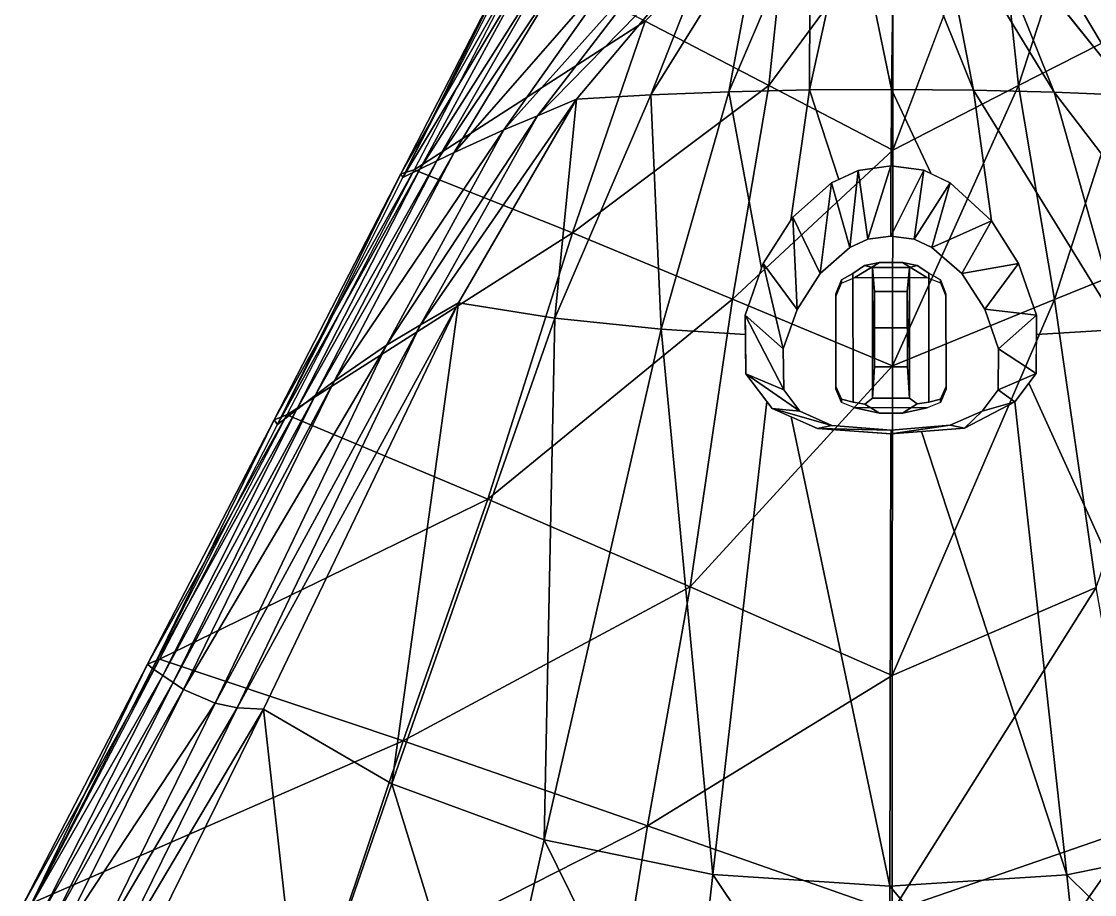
# Model space of a CAD drawing. Extents: x 0 to 0.153, y -0.316 to 0.
# Drawn here: x 0.0171 to 0.0906, y -0.2582 to -0.1984 of the extents above; entities that cross this region are included whole.
import ezdxf

# ---------------------------------------------------------------- set-up
doc = ezdxf.new("R2010")
doc.units = 0
for name, color, linetype in [('L0_PERLATOR_6758005_0', 7, 'CONTINUOUS'), ('L12_KORPUS_6770005_00_4', 7, 'CONTINUOUS'), ('L13_KORPUS_6770005_00_5', 7, 'CONTINUOUS'), ('L14_KORPUS_6770005_00_6', 7, 'CONTINUOUS'), ('L1_WASSERSTEUERUNG_6770005_00_0', 7, 'CONTINUOUS'), ('L2_WASSERSTEUERUNG_6770005_00_1', 7, 'CONTINUOUS'), ('L3_WASSERSTEUERUNG_6770005_00_2', 7, 'CONTINUOUS'), ('L4_WASSERSTEUERUNG_6770005_00_3', 7, 'CONTINUOUS'), ('L5_WASSERSTEUERUNG_6770005_00_4', 7, 'CONTINUOUS'), ('L6_WASSERSTEUERUNG_6770005_00_5', 7, 'CONTINUOUS'), ('L7_WASSERSTEUERUNG_6770005_00_6', 7, 'CONTINUOUS')]:
    doc.layers.add(name, color=color, linetype=linetype)

msp = doc.modelspace()

# ---------------------------------------------------------------- linework, layer by layer
at = {"layer": 'L0_PERLATOR_6758005_0', "color": 8}
for points, invisible_edges in [([(0.07109, -0.190215, 0.090233), (0.071047, -0.203099, 0.088885), (0.065526, -0.203227, 0.08994), (0.07109, -0.190215, 0.090233)], 8), ([(0.067759, -0.191222, 0.090326), (0.07109, -0.190215, 0.090233), (0.065526, -0.203227, 0.08994), (0.067759, -0.191222, 0.090326)], 8), ([(0.073965, -0.189916, 0.090215), (0.076659, -0.203059, 0.088524), (0.071047, -0.203099, 0.088885), (0.073965, -0.189916, 0.090215)], 8), ([(0.07109, -0.190215, 0.090233), (0.073965, -0.189916, 0.090215), (0.071047, -0.203099, 0.088885), (0.07109, -0.190215, 0.090233)], 8), ([(0.073965, -0.189916, 0.090215), (0.076841, -0.189617, 0.090196), (0.076659, -0.203059, 0.088524), (0.073965, -0.189916, 0.090215)], 8), ([(0.076841, -0.189617, 0.090196), (0.082272, -0.203107, 0.08886), (0.076659, -0.203059, 0.088524), (0.076841, -0.189617, 0.090196)], 8), ([(0.076841, -0.189617, 0.090196), (0.079714, -0.189925, 0.09019), (0.082272, -0.203107, 0.08886), (0.076841, -0.189617, 0.090196)], 8), ([(0.079714, -0.189925, 0.09019), (0.082588, -0.190233, 0.090183), (0.087798, -0.203241, 0.08989), (0.079714, -0.189925, 0.09019)], 8), ([(0.079714, -0.189925, 0.09019), (0.087798, -0.203241, 0.08989), (0.082272, -0.203107, 0.08886), (0.079714, -0.189925, 0.09019)], 8), ([(0.082588, -0.190233, 0.090183), (0.085917, -0.191251, 0.090248), (0.093149, -0.203461, 0.091596), (0.082588, -0.190233, 0.090183)], 8), ([(0.082588, -0.190233, 0.090183), (0.093149, -0.203461, 0.091596), (0.087798, -0.203241, 0.08989), (0.082588, -0.190233, 0.090183)], 8), ([(0.067759, -0.191222, 0.090326), (0.065526, -0.203227, 0.08994), (0.060181, -0.203439, 0.09167), (0.067759, -0.191222, 0.090326)], 8), ([(0.064427, -0.192603, 0.090541), (0.067759, -0.191222, 0.090326), (0.060181, -0.203439, 0.09167), (0.064427, -0.192603, 0.090541)], 8), ([(0.085917, -0.191251, 0.090248), (0.089245, -0.192642, 0.090434), (0.098243, -0.203762, 0.093953), (0.085917, -0.191251, 0.090248)], 8), ([(0.085917, -0.191251, 0.090248), (0.098243, -0.203762, 0.093953), (0.093149, -0.203461, 0.091596), (0.085917, -0.191251, 0.090248)], 8), ([(0.064427, -0.192603, 0.090541), (0.060181, -0.203439, 0.09167), (0.055098, -0.203733, 0.09405), (0.064427, -0.192603, 0.090541)], 8), ([(0.060181, -0.203439, 0.09167), (0.060884, -0.219478, 0.089095), (0.053601, -0.21871, 0.092364), (0.060181, -0.203439, 0.09167)], 8), ([(0.055098, -0.203733, 0.09405), (0.060181, -0.203439, 0.09167), (0.053601, -0.21871, 0.092364), (0.055098, -0.203733, 0.09405)], 8), ([(0.060181, -0.203439, 0.09167), (0.065526, -0.203227, 0.08994), (0.060884, -0.219478, 0.089095), (0.060181, -0.203439, 0.09167)], 8), ([(0.060884, -0.219478, 0.089095), (0.065526, -0.203227, 0.08994), (0.066649, -0.218518, 0.087764), (0.060884, -0.219478, 0.089095)], 14), ([(0.065526, -0.203227, 0.08994), (0.071047, -0.203099, 0.088885), (0.069773, -0.212001, 0.087935), (0.065526, -0.203227, 0.08994)], 12), ([(0.06788, -0.214983, 0.087902), (0.06777, -0.215299, 0.08788), (0.065526, -0.203227, 0.08994), (0.06788, -0.214983, 0.087902)], 12), ([(0.065526, -0.203227, 0.08994), (0.069773, -0.212001, 0.087935), (0.06788, -0.214983, 0.087902), (0.065526, -0.203227, 0.08994)], 13), ([(0.065526, -0.203227, 0.08994), (0.06777, -0.215299, 0.08788), (0.066649, -0.218518, 0.087764), (0.065526, -0.203227, 0.08994)], 12), ([(0.069901, -0.211799, 0.087949), (0.069773, -0.212001, 0.087935), (0.071047, -0.203099, 0.088885), (0.069901, -0.211799, 0.087949)], 12), ([(0.071047, -0.203099, 0.088885), (0.072557, -0.209459, 0.088004), (0.069901, -0.211799, 0.087949), (0.071047, -0.203099, 0.088885)], 13), ([(0.071047, -0.203099, 0.088885), (0.076659, -0.203059, 0.088524), (0.076648, -0.208297, 0.087871), (0.071047, -0.203099, 0.088885)], 12), ([(0.074372, -0.2086, 0.087982), (0.073054, -0.209223, 0.08799), (0.071047, -0.203099, 0.088885), (0.074372, -0.2086, 0.087982)], 12), ([(0.071047, -0.203099, 0.088885), (0.076648, -0.208297, 0.087871), (0.074372, -0.2086, 0.087982), (0.071047, -0.203099, 0.088885)], 13), ([(0.071047, -0.203099, 0.088885), (0.073054, -0.209223, 0.08799), (0.072557, -0.209459, 0.088004), (0.071047, -0.203099, 0.088885)], 12), ([(0.07887, -0.208598, 0.08801), (0.076648, -0.208297, 0.087871), (0.076659, -0.203059, 0.088524), (0.07887, -0.208598, 0.08801)], 12), ([(0.076659, -0.203059, 0.088524), (0.082272, -0.203107, 0.08886), (0.083516, -0.212058, 0.087899), (0.076659, -0.203059, 0.088524)], 12), ([(0.080686, -0.209455, 0.088028), (0.07938, -0.208839, 0.08802), (0.076659, -0.203059, 0.088524), (0.080686, -0.209455, 0.088028)], 12), ([(0.076659, -0.203059, 0.088524), (0.083516, -0.212058, 0.087899), (0.080686, -0.209455, 0.088028), (0.076659, -0.203059, 0.088524)], 13), ([(0.076659, -0.203059, 0.088524), (0.07938, -0.208839, 0.08802), (0.07887, -0.208598, 0.08801), (0.076659, -0.203059, 0.088524)], 12), ([(0.082272, -0.203107, 0.08886), (0.087798, -0.203241, 0.08989), (0.092375, -0.219498, 0.089024), (0.082272, -0.203107, 0.08886)], 8), ([(0.08537, -0.214974, 0.087942), (0.083516, -0.212058, 0.087899), (0.082272, -0.203107, 0.08886), (0.08537, -0.214974, 0.087942)], 12), ([(0.082272, -0.203107, 0.08886), (0.092375, -0.219498, 0.089024), (0.086605, -0.218506, 0.087746), (0.082272, -0.203107, 0.08886)], 14), ([(0.086605, -0.218506, 0.087746), (0.08537, -0.214974, 0.087942), (0.082272, -0.203107, 0.08886), (0.086605, -0.218506, 0.087746)], 14), ([(0.087798, -0.203241, 0.08989), (0.093149, -0.203461, 0.091596), (0.099674, -0.21874, 0.09226), (0.087798, -0.203241, 0.08989)], 8), ([(0.087798, -0.203241, 0.08989), (0.099674, -0.21874, 0.09226), (0.092375, -0.219498, 0.089024), (0.087798, -0.203241, 0.08989)], 8), ([(0.055098, -0.203733, 0.09405), (0.053601, -0.21871, 0.092364), (0.046999, -0.217669, 0.096797), (0.055098, -0.203733, 0.09405)], 8), ([(0.046999, -0.217669, 0.096797), (0.042453, -0.250594, 0.094097), (0.033647, -0.245486, 0.100802), (0.046999, -0.217669, 0.096797)], 8), ([(0.046999, -0.217669, 0.096797), (0.053601, -0.21871, 0.092364), (0.042453, -0.250594, 0.094097), (0.046999, -0.217669, 0.096797)], 8), ([(0.053601, -0.21871, 0.092364), (0.052875, -0.254428, 0.089059), (0.042453, -0.250594, 0.094097), (0.053601, -0.21871, 0.092364)], 8), ([(0.053601, -0.21871, 0.092364), (0.060884, -0.219478, 0.089095), (0.052875, -0.254428, 0.089059), (0.053601, -0.21871, 0.092364)], 8), ([(0.066649, -0.218518, 0.087764), (0.066665, -0.21983, 0.087597), (0.060884, -0.219478, 0.089095), (0.066649, -0.218518, 0.087764)], 12), ([(0.092375, -0.219498, 0.089024), (0.086591, -0.219843, 0.087553), (0.086605, -0.218506, 0.087746), (0.092375, -0.219498, 0.089024)], 12), ([(0.060884, -0.219478, 0.089095), (0.064422, -0.256806, 0.085926), (0.052875, -0.254428, 0.089059), (0.060884, -0.219478, 0.089095)], 8), ([(0.060884, -0.219478, 0.089095), (0.066665, -0.21983, 0.087597), (0.066697, -0.222523, 0.087426), (0.060884, -0.219478, 0.089095)], 12), ([(0.064422, -0.256806, 0.085926), (0.060884, -0.219478, 0.089095), (0.066697, -0.222523, 0.087426), (0.064422, -0.256806, 0.085926)], 14), ([(0.092375, -0.219498, 0.089024), (0.100242, -0.254459, 0.088952), (0.086068, -0.223167, 0.087228), (0.092375, -0.219498, 0.089024)], 12), ([(0.086068, -0.223167, 0.087228), (0.086562, -0.22251, 0.08739), (0.092375, -0.219498, 0.089024), (0.086068, -0.223167, 0.087228)], 14), ([(0.086562, -0.22251, 0.08739), (0.086591, -0.219843, 0.087553), (0.092375, -0.219498, 0.089024), (0.086562, -0.22251, 0.08739)], 12), ([(0.066697, -0.222523, 0.087426), (0.068124, -0.224415, 0.086946), (0.064422, -0.256806, 0.085926), (0.066697, -0.222523, 0.087426)], 12), ([(0.085109, -0.224441, 0.086908), (0.086068, -0.223167, 0.087228), (0.100242, -0.254459, 0.088952), (0.085109, -0.224441, 0.086908)], 12), ([(0.076547, -0.257617, 0.084846), (0.064422, -0.256806, 0.085926), (0.068124, -0.224415, 0.086946), (0.076547, -0.257617, 0.084846)], 12), ([(0.068124, -0.224415, 0.086946), (0.06849, -0.224903, 0.086895), (0.076547, -0.257617, 0.084846), (0.068124, -0.224415, 0.086946)], 14), ([(0.08166, -0.226262, 0.086554), (0.085109, -0.224441, 0.086908), (0.088679, -0.256822, 0.085871), (0.08166, -0.226262, 0.086554)], 12), ([(0.100242, -0.254459, 0.088952), (0.088679, -0.256822, 0.085871), (0.085109, -0.224441, 0.086908), (0.100242, -0.254459, 0.088952)], 12), ([(0.06849, -0.224903, 0.086895), (0.069795, -0.225476, 0.086758), (0.076547, -0.257617, 0.084846), (0.06849, -0.224903, 0.086895)], 12), ([(0.076547, -0.257617, 0.084846), (0.069795, -0.225476, 0.086758), (0.071604, -0.226269, 0.086571), (0.076547, -0.257617, 0.084846)], 12), ([(0.071604, -0.226269, 0.086571), (0.07661, -0.226646, 0.086129), (0.076547, -0.257617, 0.084846), (0.071604, -0.226269, 0.086571)], 12), ([(0.088679, -0.256822, 0.085871), (0.078717, -0.226488, 0.086307), (0.08166, -0.226262, 0.086554), (0.088679, -0.256822, 0.085871)], 12), ([(0.088679, -0.256822, 0.085871), (0.076547, -0.257617, 0.084846), (0.07661, -0.226646, 0.086129), (0.088679, -0.256822, 0.085871)], 12), ([(0.07661, -0.226646, 0.086129), (0.078717, -0.226488, 0.086307), (0.088679, -0.256822, 0.085871), (0.07661, -0.226646, 0.086129)], 12), ([(0.033647, -0.245486, 0.100802), (0.036209, -0.268527, 0.094961), (0.024559, -0.263943, 0.101217), (0.033647, -0.245486, 0.100802)], 8), ([(0.033647, -0.245486, 0.100802), (0.042453, -0.250594, 0.094097), (0.036209, -0.268527, 0.094961), (0.033647, -0.245486, 0.100802)], 8), ([(0.042453, -0.250594, 0.094097), (0.04899, -0.271898, 0.090354), (0.036209, -0.268527, 0.094961), (0.042453, -0.250594, 0.094097)], 8), ([(0.042453, -0.250594, 0.094097), (0.052875, -0.254428, 0.089059), (0.04899, -0.271898, 0.090354), (0.042453, -0.250594, 0.094097)], 8), ([(0.052875, -0.254428, 0.089059), (0.062545, -0.273963, 0.087524), (0.04899, -0.271898, 0.090354), (0.052875, -0.254428, 0.089059)], 8), ([(0.052875, -0.254428, 0.089059), (0.064422, -0.256806, 0.085926), (0.062545, -0.273963, 0.087524), (0.052875, -0.254428, 0.089059)], 8), ([(0.088679, -0.256822, 0.085871), (0.100242, -0.254459, 0.088952), (0.104021, -0.271934, 0.09023), (0.088679, -0.256822, 0.085871)], 8), ([(0.064422, -0.256806, 0.085926), (0.076495, -0.274664, 0.08655), (0.062545, -0.273963, 0.087524), (0.064422, -0.256806, 0.085926)], 8), ([(0.064422, -0.256806, 0.085926), (0.076547, -0.257617, 0.084846), (0.076495, -0.274664, 0.08655), (0.064422, -0.256806, 0.085926)], 8), ([(0.076547, -0.257617, 0.084846), (0.088679, -0.256822, 0.085871), (0.090451, -0.273981, 0.087461), (0.076547, -0.257617, 0.084846)], 8), ([(0.088679, -0.256822, 0.085871), (0.104021, -0.271934, 0.09023), (0.090451, -0.273981, 0.087461), (0.088679, -0.256822, 0.085871)], 8), ([(0.076547, -0.257617, 0.084846), (0.090451, -0.273981, 0.087461), (0.076495, -0.274664, 0.08655), (0.076547, -0.257617, 0.084846)], 8)]:
    msp.add_3dface(points, dxfattribs=dict(at, invisible_edges=invisible_edges))
at = {"layer": 'L12_KORPUS_6770005_00_4', "color": 8}
for points, invisible_edges in [([(0.052426, -0.204877, 0.095507), (0.064427, -0.192603, 0.090541), (0.055098, -0.203733, 0.09405), (0.052426, -0.204877, 0.095507)], 8), ([(0.052426, -0.204877, 0.095507), (0.061306, -0.19331, 0.092281), (0.064427, -0.192603, 0.090541), (0.052426, -0.204877, 0.095507)], 8), ([(0.098243, -0.203762, 0.093953), (0.089245, -0.192642, 0.090434), (0.092379, -0.193359, 0.092147), (0.098243, -0.203762, 0.093953)], 12), ([(0.046704, -0.207382, 0.102515), (0.058625, -0.193774, 0.094654), (0.050124, -0.205836, 0.097582), (0.046704, -0.207382, 0.102515)], 8), ([(0.046704, -0.207382, 0.102515), (0.054636, -0.194327, 0.100177), (0.058625, -0.193774, 0.094654), (0.046704, -0.207382, 0.102515)], 8), ([(0.050124, -0.205836, 0.097582), (0.061306, -0.19331, 0.092281), (0.052426, -0.204877, 0.095507), (0.050124, -0.205836, 0.097582)], 8), ([(0.050124, -0.205836, 0.097582), (0.058625, -0.193774, 0.094654), (0.061306, -0.19331, 0.092281), (0.050124, -0.205836, 0.097582)], 8), ([(0.043196, -0.209094, 0.109556), (0.051907, -0.194606, 0.10538), (0.044365, -0.208523, 0.107209), (0.043196, -0.209094, 0.109556)], 8), ([(0.043196, -0.209094, 0.109556), (0.050542, -0.194745, 0.107981), (0.051907, -0.194606, 0.10538), (0.043196, -0.209094, 0.109556)], 8), ([(0.044365, -0.208523, 0.107209), (0.053271, -0.194466, 0.102778), (0.045534, -0.207952, 0.104862), (0.044365, -0.208523, 0.107209)], 8), ([(0.044365, -0.208523, 0.107209), (0.051907, -0.194606, 0.10538), (0.053271, -0.194466, 0.102778), (0.044365, -0.208523, 0.107209)], 8), ([(0.045534, -0.207952, 0.104862), (0.054636, -0.194327, 0.100177), (0.046704, -0.207382, 0.102515), (0.045534, -0.207952, 0.104862)], 8), ([(0.045534, -0.207952, 0.104862), (0.053271, -0.194466, 0.102778), (0.054636, -0.194327, 0.100177), (0.045534, -0.207952, 0.104862)], 8), ([(0.044404, -0.219176, 0.097831), (0.055098, -0.203733, 0.09405), (0.046999, -0.217669, 0.096797), (0.044404, -0.219176, 0.097831)], 8), ([(0.044404, -0.219176, 0.097831), (0.052426, -0.204877, 0.095507), (0.055098, -0.203733, 0.09405), (0.044404, -0.219176, 0.097831)], 8), ([(0.042087, -0.220575, 0.099504), (0.052426, -0.204877, 0.095507), (0.044404, -0.219176, 0.097831), (0.042087, -0.220575, 0.099504)], 8), ([(0.042087, -0.220575, 0.099504), (0.050124, -0.205836, 0.097582), (0.052426, -0.204877, 0.095507), (0.042087, -0.220575, 0.099504)], 8), ([(0.038484, -0.223042, 0.103747), (0.050124, -0.205836, 0.097582), (0.042087, -0.220575, 0.099504), (0.038484, -0.223042, 0.103747)], 8), ([(0.038484, -0.223042, 0.103747), (0.046704, -0.207382, 0.102515), (0.050124, -0.205836, 0.097582), (0.038484, -0.223042, 0.103747)], 8), ([(0.035906, -0.225007, 0.107902), (0.045534, -0.207952, 0.104862), (0.037195, -0.224025, 0.105824), (0.035906, -0.225007, 0.107902)], 8), ([(0.035906, -0.225007, 0.107902), (0.044365, -0.208523, 0.107209), (0.045534, -0.207952, 0.104862), (0.035906, -0.225007, 0.107902)], 8), ([(0.037195, -0.224025, 0.105824), (0.046704, -0.207382, 0.102515), (0.038484, -0.223042, 0.103747), (0.037195, -0.224025, 0.105824)], 8), ([(0.037195, -0.224025, 0.105824), (0.045534, -0.207952, 0.104862), (0.046704, -0.207382, 0.102515), (0.037195, -0.224025, 0.105824)], 8), ([(0.034616, -0.225989, 0.109979), (0.044365, -0.208523, 0.107209), (0.035906, -0.225007, 0.107902), (0.034616, -0.225989, 0.109979)], 8), ([(0.034616, -0.225989, 0.109979), (0.043196, -0.209094, 0.109556), (0.044365, -0.208523, 0.107209), (0.034616, -0.225989, 0.109979)], 8), ([(0.031839, -0.245409, 0.101767), (0.046999, -0.217669, 0.096797), (0.033647, -0.245486, 0.100802), (0.031839, -0.245409, 0.101767)], 8), ([(0.031839, -0.245409, 0.101767), (0.044404, -0.219176, 0.097831), (0.046999, -0.217669, 0.096797), (0.031839, -0.245409, 0.101767)], 8), ([(0.030333, -0.245088, 0.103031), (0.044404, -0.219176, 0.097831), (0.031839, -0.245409, 0.101767), (0.030333, -0.245088, 0.103031)], 8), ([(0.030333, -0.245088, 0.103031), (0.042087, -0.220575, 0.099504), (0.044404, -0.219176, 0.097831), (0.030333, -0.245088, 0.103031)], 8), ([(0.028174, -0.244151, 0.105921), (0.042087, -0.220575, 0.099504), (0.030333, -0.245088, 0.103031), (0.028174, -0.244151, 0.105921)], 8), ([(0.028174, -0.244151, 0.105921), (0.038484, -0.223042, 0.103747), (0.042087, -0.220575, 0.099504), (0.028174, -0.244151, 0.105921)], 8), ([(0.027464, -0.243666, 0.107271), (0.038484, -0.223042, 0.103747), (0.028174, -0.244151, 0.105921), (0.027464, -0.243666, 0.107271)], 8), ([(0.027464, -0.243666, 0.107271), (0.037195, -0.224025, 0.105824), (0.038484, -0.223042, 0.103747), (0.027464, -0.243666, 0.107271)], 8), ([(0.026754, -0.243181, 0.108621), (0.037195, -0.224025, 0.105824), (0.027464, -0.243666, 0.107271), (0.026754, -0.243181, 0.108621)], 8), ([(0.026754, -0.243181, 0.108621), (0.035906, -0.225007, 0.107902), (0.037195, -0.224025, 0.105824), (0.026754, -0.243181, 0.108621)], 8), ([(0.026043, -0.242696, 0.109971), (0.035906, -0.225007, 0.107902), (0.026754, -0.243181, 0.108621), (0.026043, -0.242696, 0.109971)], 8), ([(0.026043, -0.242696, 0.109971), (0.034616, -0.225989, 0.109979), (0.035906, -0.225007, 0.107902), (0.026043, -0.242696, 0.109971)], 8), ([(0.017502, -0.259321, 0.109056), (0.026043, -0.242696, 0.109971), (0.026754, -0.243181, 0.108621), (0.017502, -0.259321, 0.109056)], 8), ([(0.017502, -0.259321, 0.109056), (0.026754, -0.243181, 0.108621), (0.018183, -0.260025, 0.107871), (0.017502, -0.259321, 0.109056)], 8), ([(0.018183, -0.260025, 0.107871), (0.026754, -0.243181, 0.108621), (0.027464, -0.243666, 0.107271), (0.018183, -0.260025, 0.107871)], 8), ([(0.018183, -0.260025, 0.107871), (0.027464, -0.243666, 0.107271), (0.018863, -0.260728, 0.106686), (0.018183, -0.260025, 0.107871)], 8), ([(0.018863, -0.260728, 0.106686), (0.027464, -0.243666, 0.107271), (0.028174, -0.244151, 0.105921), (0.018863, -0.260728, 0.106686)], 8), ([(0.018863, -0.260728, 0.106686), (0.028174, -0.244151, 0.105921), (0.019544, -0.261431, 0.1055), (0.018863, -0.260728, 0.106686)], 8), ([(0.019544, -0.261431, 0.1055), (0.028174, -0.244151, 0.105921), (0.030333, -0.245088, 0.103031), (0.019544, -0.261431, 0.1055)], 8), ([(0.019544, -0.261431, 0.1055), (0.030333, -0.245088, 0.103031), (0.021559, -0.262913, 0.103014), (0.019544, -0.261431, 0.1055)], 8), ([(0.021559, -0.262913, 0.103014), (0.030333, -0.245088, 0.103031), (0.031839, -0.245409, 0.101767), (0.021559, -0.262913, 0.103014)], 8), ([(0.021559, -0.262913, 0.103014), (0.031839, -0.245409, 0.101767), (0.022931, -0.263541, 0.101972), (0.021559, -0.262913, 0.103014)], 8), ([(0.022931, -0.263541, 0.101972), (0.031839, -0.245409, 0.101767), (0.033647, -0.245486, 0.100802), (0.022931, -0.263541, 0.101972)], 8), ([(0.022931, -0.263541, 0.101972), (0.033647, -0.245486, 0.100802), (0.024559, -0.263943, 0.101217), (0.022931, -0.263541, 0.101972)], 8)]:
    msp.add_3dface(points, dxfattribs=dict(at, invisible_edges=invisible_edges))
at = {"layer": 'L13_KORPUS_6770005_00_5', "color": 8, "invisible_edges": 8}
for points in [[(0.051452, -0.194198, 0.112078), (0.043977, -0.208567, 0.113749), (0.043052, -0.208832, 0.111761), (0.051452, -0.194198, 0.112078)], [(0.051452, -0.194198, 0.112078), (0.043052, -0.208832, 0.111761), (0.050477, -0.194464, 0.110157), (0.051452, -0.194198, 0.112078)], [(0.050477, -0.194464, 0.110157), (0.043052, -0.208832, 0.111761), (0.043196, -0.209094, 0.109556), (0.050477, -0.194464, 0.110157)], [(0.050477, -0.194464, 0.110157), (0.043196, -0.209094, 0.109556), (0.050542, -0.194745, 0.107981), (0.050477, -0.194464, 0.110157)], [(0.043977, -0.208567, 0.113749), (0.035246, -0.225337, 0.114756), (0.034378, -0.225676, 0.112456), (0.043977, -0.208567, 0.113749)], [(0.043977, -0.208567, 0.113749), (0.034378, -0.225676, 0.112456), (0.043052, -0.208832, 0.111761), (0.043977, -0.208567, 0.113749)], [(0.043052, -0.208832, 0.111761), (0.034378, -0.225676, 0.112456), (0.034616, -0.225989, 0.109979), (0.043052, -0.208832, 0.111761)], [(0.043052, -0.208832, 0.111761), (0.034616, -0.225989, 0.109979), (0.043196, -0.209094, 0.109556), (0.043052, -0.208832, 0.111761)], [(0.035246, -0.225337, 0.114756), (0.026523, -0.242077, 0.114851), (0.025711, -0.242411, 0.112478), (0.035246, -0.225337, 0.114756)], [(0.035246, -0.225337, 0.114756), (0.025711, -0.242411, 0.112478), (0.034378, -0.225676, 0.112456), (0.035246, -0.225337, 0.114756)], [(0.034378, -0.225676, 0.112456), (0.025711, -0.242411, 0.112478), (0.026043, -0.242696, 0.109971), (0.034378, -0.225676, 0.112456)], [(0.034378, -0.225676, 0.112456), (0.026043, -0.242696, 0.109971), (0.034616, -0.225989, 0.109979), (0.034378, -0.225676, 0.112456)], [(0.026523, -0.242077, 0.114851), (0.017831, -0.258742, 0.114033), (0.017077, -0.259067, 0.11159), (0.026523, -0.242077, 0.114851)], [(0.026523, -0.242077, 0.114851), (0.017077, -0.259067, 0.11159), (0.025711, -0.242411, 0.112478), (0.026523, -0.242077, 0.114851)], [(0.025711, -0.242411, 0.112478), (0.017077, -0.259067, 0.11159), (0.017502, -0.259321, 0.109056), (0.025711, -0.242411, 0.112478)], [(0.025711, -0.242411, 0.112478), (0.017502, -0.259321, 0.109056), (0.026043, -0.242696, 0.109971), (0.025711, -0.242411, 0.112478)]]:
    msp.add_3dface(points, dxfattribs=at)
at = {"layer": 'L14_KORPUS_6770005_00_6', "color": 8, "invisible_edges": 8}
for points in [[(0.090914, -0.185689, 0.111252), (0.083851, -0.188468, 0.112342), (0.085353, -0.202802, 0.113956), (0.090914, -0.185689, 0.111252)], [(0.090914, -0.185689, 0.111252), (0.085353, -0.202802, 0.113956), (0.093937, -0.198434, 0.113217), (0.090914, -0.185689, 0.111252)], [(0.069799, -0.188452, 0.112405), (0.059801, -0.198381, 0.113363), (0.068269, -0.202783, 0.114031), (0.069799, -0.188452, 0.112405)], [(0.076761, -0.191295, 0.113094), (0.069799, -0.188452, 0.112405), (0.068269, -0.202783, 0.114031), (0.076761, -0.191295, 0.113094)], [(0.083851, -0.188468, 0.112342), (0.076761, -0.191295, 0.113094), (0.076745, -0.207226, 0.11432), (0.083851, -0.188468, 0.112342)], [(0.083851, -0.188468, 0.112342), (0.076745, -0.207226, 0.11432), (0.085353, -0.202802, 0.113956), (0.083851, -0.188468, 0.112342)], [(0.076761, -0.191295, 0.113094), (0.068269, -0.202783, 0.114031), (0.076745, -0.207226, 0.11432), (0.076761, -0.191295, 0.113094)], [(0.059801, -0.198381, 0.113363), (0.051452, -0.194198, 0.112078), (0.043977, -0.208567, 0.113749), (0.059801, -0.198381, 0.113363)], [(0.059801, -0.198381, 0.113363), (0.043977, -0.208567, 0.113749), (0.054826, -0.212884, 0.114872), (0.059801, -0.198381, 0.113363)], [(0.068269, -0.202783, 0.114031), (0.059801, -0.198381, 0.113363), (0.054826, -0.212884, 0.114872), (0.068269, -0.202783, 0.114031)], [(0.093937, -0.198434, 0.113217), (0.085353, -0.202802, 0.113956), (0.087817, -0.217443, 0.115278), (0.093937, -0.198434, 0.113217)], [(0.093937, -0.198434, 0.113217), (0.087817, -0.217443, 0.115278), (0.098882, -0.212954, 0.114683), (0.093937, -0.198434, 0.113217)], [(0.068269, -0.202783, 0.114031), (0.054826, -0.212884, 0.114872), (0.065774, -0.217417, 0.115374), (0.068269, -0.202783, 0.114031)], [(0.076745, -0.207226, 0.11432), (0.068269, -0.202783, 0.114031), (0.065774, -0.217417, 0.115374), (0.076745, -0.207226, 0.11432)], [(0.085353, -0.202802, 0.113956), (0.076745, -0.207226, 0.11432), (0.076731, -0.221993, 0.115458), (0.085353, -0.202802, 0.113956)], [(0.085353, -0.202802, 0.113956), (0.076731, -0.221993, 0.115458), (0.087817, -0.217443, 0.115278), (0.085353, -0.202802, 0.113956)], [(0.076745, -0.207226, 0.11432), (0.065774, -0.217417, 0.115374), (0.076731, -0.221993, 0.115458), (0.076745, -0.207226, 0.11432)], [(0.054826, -0.212884, 0.114872), (0.043977, -0.208567, 0.113749), (0.035246, -0.225337, 0.114756), (0.054826, -0.212884, 0.114872)], [(0.054826, -0.212884, 0.114872), (0.035246, -0.225337, 0.114756), (0.049021, -0.231109, 0.115691), (0.054826, -0.212884, 0.114872)], [(0.065774, -0.217417, 0.115374), (0.054826, -0.212884, 0.114872), (0.049021, -0.231109, 0.115691), (0.065774, -0.217417, 0.115374)], [(0.098882, -0.212954, 0.114683), (0.087817, -0.217443, 0.115278), (0.090689, -0.237151, 0.115878), (0.098882, -0.212954, 0.114683)], [(0.065774, -0.217417, 0.115374), (0.049021, -0.231109, 0.115691), (0.062864, -0.237119, 0.115998), (0.065774, -0.217417, 0.115374)], [(0.076731, -0.221993, 0.115458), (0.065774, -0.217417, 0.115374), (0.062864, -0.237119, 0.115998), (0.076731, -0.221993, 0.115458)], [(0.087817, -0.217443, 0.115278), (0.076731, -0.221993, 0.115458), (0.076715, -0.243179, 0.11584), (0.087817, -0.217443, 0.115278)], [(0.087817, -0.217443, 0.115278), (0.076715, -0.243179, 0.11584), (0.090689, -0.237151, 0.115878), (0.087817, -0.217443, 0.115278)], [(0.076731, -0.221993, 0.115458), (0.062864, -0.237119, 0.115998), (0.076715, -0.243179, 0.11584), (0.076731, -0.221993, 0.115458)], [(0.049021, -0.231109, 0.115691), (0.035246, -0.225337, 0.114756), (0.026523, -0.242077, 0.114851), (0.049021, -0.231109, 0.115691)], [(0.049021, -0.231109, 0.115691), (0.026523, -0.242077, 0.114851), (0.043215, -0.247667, 0.115627), (0.049021, -0.231109, 0.115691)], [(0.062864, -0.237119, 0.115998), (0.049021, -0.231109, 0.115691), (0.043215, -0.247667, 0.115627), (0.062864, -0.237119, 0.115998)], [(0.062864, -0.237119, 0.115998), (0.043215, -0.247667, 0.115627), (0.059956, -0.25348, 0.115772), (0.062864, -0.237119, 0.115998)], [(0.076715, -0.243179, 0.11584), (0.062864, -0.237119, 0.115998), (0.059956, -0.25348, 0.115772), (0.076715, -0.243179, 0.11584)], [(0.090689, -0.237151, 0.115878), (0.076715, -0.243179, 0.11584), (0.076706, -0.259346, 0.115408), (0.090689, -0.237151, 0.115878)], [(0.090689, -0.237151, 0.115878), (0.076706, -0.259346, 0.115408), (0.093566, -0.253521, 0.115628), (0.090689, -0.237151, 0.115878)], [(0.043215, -0.247667, 0.115627), (0.026523, -0.242077, 0.114851), (0.017831, -0.258742, 0.114033), (0.043215, -0.247667, 0.115627)], [(0.076715, -0.243179, 0.11584), (0.059956, -0.25348, 0.115772), (0.076706, -0.259346, 0.115408), (0.076715, -0.243179, 0.11584)], [(0.043215, -0.247667, 0.115627), (0.017831, -0.258742, 0.114033), (0.037435, -0.26487, 0.114608), (0.043215, -0.247667, 0.115627)], [(0.059956, -0.25348, 0.115772), (0.043215, -0.247667, 0.115627), (0.037435, -0.26487, 0.114608), (0.059956, -0.25348, 0.115772)], [(0.059956, -0.25348, 0.115772), (0.037435, -0.26487, 0.114608), (0.057062, -0.271223, 0.114547), (0.059956, -0.25348, 0.115772)], [(0.076706, -0.259346, 0.115408), (0.059956, -0.25348, 0.115772), (0.057062, -0.271223, 0.114547), (0.076706, -0.259346, 0.115408)], [(0.093566, -0.253521, 0.115628), (0.076706, -0.259346, 0.115408), (0.0767, -0.277635, 0.11393), (0.093566, -0.253521, 0.115628)], [(0.093566, -0.253521, 0.115628), (0.0767, -0.277635, 0.11393), (0.09643, -0.271272, 0.114378), (0.093566, -0.253521, 0.115628)]]:
    msp.add_3dface(points, dxfattribs=at)
at = {"layer": 'L1_WASSERSTEUERUNG_6770005_00_0', "color": 8, "invisible_edges": 8}
for points in [[(0.072557, -0.209459, 0.088004), (0.074372, -0.2086, 0.087982), (0.073811, -0.213882, 0.090238), (0.072557, -0.209459, 0.088004)], [(0.074372, -0.2086, 0.087982), (0.07504, -0.213307, 0.090314), (0.073811, -0.213882, 0.090238), (0.074372, -0.2086, 0.087982)], [(0.074372, -0.2086, 0.087982), (0.076621, -0.208293, 0.087869), (0.07504, -0.213307, 0.090314), (0.074372, -0.2086, 0.087982)], [(0.076621, -0.208293, 0.087869), (0.076623, -0.213096, 0.090342), (0.07504, -0.213307, 0.090314), (0.076621, -0.208293, 0.087869)], [(0.076621, -0.208293, 0.087869), (0.07887, -0.208598, 0.08801), (0.076623, -0.213096, 0.090342), (0.076621, -0.208293, 0.087869)], [(0.07887, -0.208598, 0.08801), (0.078207, -0.213305, 0.090315), (0.076623, -0.213096, 0.090342), (0.07887, -0.208598, 0.08801)], [(0.07887, -0.208598, 0.08801), (0.080686, -0.209455, 0.088028), (0.078207, -0.213305, 0.090315), (0.07887, -0.208598, 0.08801)], [(0.080686, -0.209455, 0.088028), (0.079437, -0.213879, 0.09024), (0.078207, -0.213305, 0.090315), (0.080686, -0.209455, 0.088028)], [(0.080686, -0.209455, 0.088028), (0.083516, -0.212058, 0.087899), (0.079437, -0.213879, 0.09024), (0.080686, -0.209455, 0.088028)], [(0.069901, -0.211799, 0.087949), (0.072557, -0.209459, 0.088004), (0.071778, -0.215659, 0.090004), (0.069901, -0.211799, 0.087949)], [(0.072557, -0.209459, 0.088004), (0.073811, -0.213882, 0.090238), (0.071778, -0.215659, 0.090004), (0.072557, -0.209459, 0.088004)], [(0.06788, -0.214983, 0.087902), (0.069901, -0.211799, 0.087949), (0.0702, -0.218122, 0.089681), (0.06788, -0.214983, 0.087902)], [(0.069901, -0.211799, 0.087949), (0.071778, -0.215659, 0.090004), (0.0702, -0.218122, 0.089681), (0.069901, -0.211799, 0.087949)], [(0.083516, -0.212058, 0.087899), (0.081472, -0.215653, 0.090007), (0.079437, -0.213879, 0.09024), (0.083516, -0.212058, 0.087899)], [(0.083516, -0.212058, 0.087899), (0.08537, -0.214974, 0.087942), (0.081472, -0.215653, 0.090007), (0.083516, -0.212058, 0.087899)], [(0.066649, -0.218518, 0.087764), (0.06788, -0.214983, 0.087902), (0.069254, -0.220819, 0.089326), (0.066649, -0.218518, 0.087764)], [(0.06788, -0.214983, 0.087902), (0.0702, -0.218122, 0.089681), (0.069254, -0.220819, 0.089326), (0.06788, -0.214983, 0.087902)], [(0.08537, -0.214974, 0.087942), (0.083052, -0.218115, 0.089684), (0.081472, -0.215653, 0.090007), (0.08537, -0.214974, 0.087942)], [(0.08537, -0.214974, 0.087942), (0.086605, -0.218506, 0.087746), (0.083052, -0.218115, 0.089684), (0.08537, -0.214974, 0.087942)], [(0.086605, -0.218506, 0.087746), (0.084002, -0.22081, 0.08933), (0.083052, -0.218115, 0.089684), (0.086605, -0.218506, 0.087746)], [(0.066697, -0.222523, 0.087426), (0.066649, -0.218518, 0.087764), (0.069288, -0.223635, 0.088956), (0.066697, -0.222523, 0.087426)], [(0.066649, -0.218518, 0.087764), (0.069254, -0.220819, 0.089326), (0.069288, -0.223635, 0.088956), (0.066649, -0.218518, 0.087764)], [(0.086605, -0.218506, 0.087746), (0.086562, -0.22251, 0.08739), (0.084002, -0.22081, 0.08933), (0.086605, -0.218506, 0.087746)], [(0.086562, -0.22251, 0.08739), (0.083971, -0.223626, 0.088961), (0.084002, -0.22081, 0.08933), (0.086562, -0.22251, 0.08739)], [(0.06849, -0.224903, 0.086895), (0.066697, -0.222523, 0.087426), (0.070389, -0.225097, 0.088764), (0.06849, -0.224903, 0.086895)], [(0.066697, -0.222523, 0.087426), (0.069288, -0.223635, 0.088956), (0.070389, -0.225097, 0.088764), (0.066697, -0.222523, 0.087426)], [(0.086562, -0.22251, 0.08739), (0.085109, -0.224441, 0.086908), (0.083971, -0.223626, 0.088961), (0.086562, -0.22251, 0.08739)], [(0.085109, -0.224441, 0.086908), (0.082872, -0.22509, 0.088768), (0.083971, -0.223626, 0.088961), (0.085109, -0.224441, 0.086908)], [(0.085109, -0.224441, 0.086908), (0.08166, -0.226262, 0.086554), (0.082872, -0.22509, 0.088768), (0.085109, -0.224441, 0.086908)], [(0.071604, -0.226269, 0.08657), (0.06849, -0.224903, 0.086895), (0.072582, -0.22606, 0.088638), (0.071604, -0.226269, 0.08657)], [(0.06849, -0.224903, 0.086895), (0.070389, -0.225097, 0.088764), (0.072582, -0.22606, 0.088638), (0.06849, -0.224903, 0.086895)], [(0.08166, -0.226262, 0.086554), (0.08068, -0.226055, 0.088641), (0.082872, -0.22509, 0.088768), (0.08166, -0.226262, 0.086554)], [(0.071604, -0.226269, 0.08657), (0.072582, -0.22606, 0.088638), (0.076631, -0.226377, 0.088598), (0.071604, -0.226269, 0.08657)], [(0.076632, -0.226647, 0.086112), (0.071604, -0.226269, 0.08657), (0.076631, -0.226377, 0.088598), (0.076632, -0.226647, 0.086112)], [(0.076632, -0.226647, 0.086112), (0.076631, -0.226377, 0.088598), (0.08068, -0.226055, 0.088641), (0.076632, -0.226647, 0.086112)], [(0.08166, -0.226262, 0.086554), (0.076632, -0.226647, 0.086112), (0.08068, -0.226055, 0.088641), (0.08166, -0.226262, 0.086554)]]:
    msp.add_3dface(points, dxfattribs=at)
at = {"layer": 'L2_WASSERSTEUERUNG_6770005_00_1', "color": 8}
for points, invisible_edges in [([(0.07504, -0.213307, 0.090314), (0.076623, -0.213096, 0.090342), (0.078207, -0.213305, 0.090315), (0.07504, -0.213307, 0.090314)], 12), ([(0.069254, -0.220819, 0.089326), (0.071778, -0.215659, 0.090004), (0.07504, -0.213307, 0.090314), (0.069254, -0.220819, 0.089326)], 15), ([(0.069254, -0.220819, 0.089326), (0.07504, -0.213307, 0.090314), (0.081472, -0.215653, 0.090007), (0.069254, -0.220819, 0.089326)], 15), ([(0.071778, -0.215659, 0.090004), (0.073811, -0.213882, 0.090238), (0.07504, -0.213307, 0.090314), (0.071778, -0.215659, 0.090004)], 12), ([(0.07504, -0.213307, 0.090314), (0.078207, -0.213305, 0.090315), (0.081472, -0.215653, 0.090007), (0.07504, -0.213307, 0.090314)], 15), ([(0.078207, -0.213305, 0.090315), (0.079437, -0.213879, 0.09024), (0.081472, -0.215653, 0.090007), (0.078207, -0.213305, 0.090315)], 12), ([(0.081472, -0.215653, 0.090007), (0.082872, -0.22509, 0.088768), (0.069254, -0.220819, 0.089326), (0.081472, -0.215653, 0.090007)], 15), ([(0.069254, -0.220819, 0.089326), (0.0702, -0.218122, 0.089681), (0.071778, -0.215659, 0.090004), (0.069254, -0.220819, 0.089326)], 12), ([(0.081472, -0.215653, 0.090007), (0.083052, -0.218115, 0.089684), (0.084002, -0.22081, 0.08933), (0.081472, -0.215653, 0.090007)], 12), ([(0.081472, -0.215653, 0.090007), (0.084002, -0.22081, 0.08933), (0.082872, -0.22509, 0.088768), (0.081472, -0.215653, 0.090007)], 15), ([(0.070389, -0.225097, 0.088764), (0.069288, -0.223635, 0.088956), (0.069254, -0.220819, 0.089326), (0.070389, -0.225097, 0.088764)], 12), ([(0.076631, -0.226377, 0.088598), (0.070389, -0.225097, 0.088764), (0.069254, -0.220819, 0.089326), (0.076631, -0.226377, 0.088598)], 15), ([(0.082872, -0.22509, 0.088768), (0.076631, -0.226377, 0.088598), (0.069254, -0.220819, 0.089326), (0.082872, -0.22509, 0.088768)], 15), ([(0.084002, -0.22081, 0.08933), (0.083971, -0.223626, 0.088961), (0.082872, -0.22509, 0.088768), (0.084002, -0.22081, 0.08933)], 12), ([(0.076631, -0.226377, 0.088598), (0.072582, -0.22606, 0.088638), (0.070389, -0.225097, 0.088764), (0.076631, -0.226377, 0.088598)], 12), ([(0.082872, -0.22509, 0.088768), (0.08068, -0.226055, 0.088641), (0.076631, -0.226377, 0.088598), (0.082872, -0.22509, 0.088768)], 12)]:
    msp.add_3dface(points, dxfattribs=dict(at, invisible_edges=invisible_edges))
at = {"layer": 'L3_WASSERSTEUERUNG_6770005_00_2', "color": 8}
for points, invisible_edges in [([(0.074156, -0.215937, 0.090587), (0.074825, -0.215119, 0.086493), (0.074025, -0.215652, 0.088002), (0.074156, -0.215937, 0.090587)], 13), ([(0.074156, -0.215937, 0.090587), (0.075838, -0.214906, 0.0881), (0.074825, -0.215119, 0.086493), (0.074156, -0.215937, 0.090587)], 12), ([(0.075838, -0.214906, 0.0881), (0.074156, -0.215937, 0.090587), (0.079093, -0.215934, 0.090589), (0.075838, -0.214906, 0.0881)], 12), ([(0.074825, -0.215119, 0.086493), (0.075838, -0.214906, 0.0881), (0.077412, -0.214905, 0.088101), (0.074825, -0.215119, 0.086493)], 12), ([(0.077412, -0.214905, 0.088101), (0.077898, -0.215257, 0.085432), (0.074825, -0.215119, 0.086493), (0.077412, -0.214905, 0.088101)], 15), ([(0.077898, -0.215257, 0.085432), (0.075354, -0.215259, 0.085432), (0.074825, -0.215119, 0.086493), (0.077898, -0.215257, 0.085432)], 12), ([(0.075508, -0.216898, 0.083297), (0.075354, -0.215259, 0.085432), (0.077898, -0.215257, 0.085432), (0.075508, -0.216898, 0.083297)], 12), ([(0.077898, -0.215257, 0.085432), (0.077747, -0.216897, 0.083297), (0.075508, -0.216898, 0.083297), (0.077898, -0.215257, 0.085432)], 12), ([(0.079093, -0.215934, 0.090589), (0.077412, -0.214905, 0.088101), (0.075838, -0.214906, 0.0881), (0.079093, -0.215934, 0.090589)], 12), ([(0.079225, -0.215649, 0.088004), (0.078426, -0.215117, 0.086494), (0.077412, -0.214905, 0.088101), (0.079225, -0.215649, 0.088004)], 12), ([(0.077412, -0.214905, 0.088101), (0.079093, -0.215934, 0.090589), (0.080013, -0.216311, 0.090539), (0.077412, -0.214905, 0.088101)], 12), ([(0.080013, -0.216311, 0.090539), (0.079225, -0.215649, 0.088004), (0.077412, -0.214905, 0.088101), (0.080013, -0.216311, 0.090539)], 15), ([(0.077412, -0.214905, 0.088101), (0.078426, -0.215117, 0.086494), (0.077898, -0.215257, 0.085432), (0.077412, -0.214905, 0.088101)], 12), ([(0.074025, -0.215652, 0.088002), (0.073237, -0.21609, 0.088828), (0.074156, -0.215937, 0.090587), (0.074025, -0.215652, 0.088002)], 14), ([(0.073237, -0.21609, 0.088828), (0.073237, -0.216315, 0.090537), (0.074156, -0.215937, 0.090587), (0.073237, -0.21609, 0.088828)], 12), ([(0.080013, -0.216311, 0.090539), (0.080013, -0.216086, 0.08883), (0.079225, -0.215649, 0.088004), (0.080013, -0.216311, 0.090539)], 12), ([(0.077747, -0.216897, 0.083297), (0.077794, -0.219384, 0.082268), (0.075464, -0.219385, 0.082267), (0.077747, -0.216897, 0.083297)], 12), ([(0.075464, -0.219385, 0.082267), (0.075508, -0.216898, 0.083297), (0.077747, -0.216897, 0.083297), (0.075464, -0.219385, 0.082267)], 12), ([(0.075511, -0.222054, 0.08262), (0.075464, -0.219385, 0.082267), (0.077794, -0.219384, 0.082268), (0.075511, -0.222054, 0.08262)], 12), ([(0.077794, -0.219384, 0.082268), (0.07775, -0.222052, 0.08262), (0.075511, -0.222054, 0.08262), (0.077794, -0.219384, 0.082268)], 12), ([(0.07775, -0.222052, 0.08262), (0.077904, -0.224187, 0.084259), (0.075359, -0.224189, 0.084259), (0.07775, -0.222052, 0.08262)], 12), ([(0.075359, -0.224189, 0.084259), (0.075511, -0.222054, 0.08262), (0.07775, -0.222052, 0.08262), (0.075359, -0.224189, 0.084259)], 12), ([(0.073242, -0.22449, 0.089463), (0.073242, -0.224265, 0.087755), (0.074031, -0.224474, 0.086843), (0.073242, -0.22449, 0.089463)], 12), ([(0.074031, -0.224474, 0.086843), (0.075844, -0.225218, 0.086746), (0.073242, -0.22449, 0.089463), (0.074031, -0.224474, 0.086843)], 15), ([(0.075844, -0.225218, 0.086746), (0.074161, -0.224867, 0.089414), (0.073242, -0.22449, 0.089463), (0.075844, -0.225218, 0.086746)], 12), ([(0.074031, -0.224474, 0.086843), (0.074831, -0.224598, 0.085247), (0.075844, -0.225218, 0.086746), (0.074031, -0.224474, 0.086843)], 12), ([(0.077418, -0.225217, 0.086746), (0.079099, -0.224864, 0.089416), (0.074161, -0.224867, 0.089414), (0.077418, -0.225217, 0.086746)], 12), ([(0.074161, -0.224867, 0.089414), (0.075844, -0.225218, 0.086746), (0.077418, -0.225217, 0.086746), (0.074161, -0.224867, 0.089414)], 12), ([(0.074831, -0.224598, 0.085247), (0.075359, -0.224189, 0.084259), (0.077904, -0.224187, 0.084259), (0.074831, -0.224598, 0.085247)], 12), ([(0.077904, -0.224187, 0.084259), (0.077418, -0.225217, 0.086746), (0.074831, -0.224598, 0.085247), (0.077904, -0.224187, 0.084259)], 15), ([(0.077418, -0.225217, 0.086746), (0.075844, -0.225218, 0.086746), (0.074831, -0.224598, 0.085247), (0.077418, -0.225217, 0.086746)], 12), ([(0.077904, -0.224187, 0.084259), (0.078431, -0.224596, 0.085248), (0.077418, -0.225217, 0.086746), (0.077904, -0.224187, 0.084259)], 12), ([(0.077418, -0.225217, 0.086746), (0.078431, -0.224596, 0.085248), (0.079231, -0.224471, 0.086845), (0.077418, -0.225217, 0.086746)], 12), ([(0.079231, -0.224471, 0.086845), (0.080018, -0.224486, 0.089465), (0.077418, -0.225217, 0.086746), (0.079231, -0.224471, 0.086845)], 15), ([(0.080018, -0.224486, 0.089465), (0.079099, -0.224864, 0.089416), (0.077418, -0.225217, 0.086746), (0.080018, -0.224486, 0.089465)], 12), ([(0.079231, -0.224471, 0.086845), (0.080018, -0.224261, 0.087757), (0.080018, -0.224486, 0.089465), (0.079231, -0.224471, 0.086845)], 12)]:
    msp.add_3dface(points, dxfattribs=dict(at, invisible_edges=invisible_edges))
at = {"layer": 'L4_WASSERSTEUERUNG_6770005_00_3', "color": 8, "invisible_edges": 12}
for points in [[(0.073237, -0.216315, 0.090537), (0.073237, -0.21609, 0.088828), (0.072857, -0.217057, 0.089128), (0.073237, -0.216315, 0.090537)], [(0.072857, -0.217057, 0.089128), (0.072857, -0.217226, 0.090417), (0.073237, -0.216315, 0.090537), (0.072857, -0.217057, 0.089128)], [(0.072857, -0.217226, 0.090417), (0.072857, -0.217057, 0.089128), (0.072861, -0.223409, 0.088294), (0.072857, -0.217226, 0.090417)], [(0.072861, -0.223409, 0.088294), (0.072861, -0.223578, 0.089583), (0.072857, -0.217226, 0.090417), (0.072861, -0.223409, 0.088294)], [(0.072861, -0.223578, 0.089583), (0.072861, -0.223409, 0.088294), (0.073242, -0.224265, 0.087755), (0.072861, -0.223578, 0.089583)], [(0.073242, -0.224265, 0.087755), (0.073242, -0.22449, 0.089463), (0.072861, -0.223578, 0.089583), (0.073242, -0.224265, 0.087755)]]:
    msp.add_3dface(points, dxfattribs=at)
at = {"layer": 'L5_WASSERSTEUERUNG_6770005_00_4', "color": 8, "invisible_edges": 12}
for points in [[(0.080395, -0.217053, 0.089131), (0.080013, -0.216086, 0.08883), (0.080013, -0.216311, 0.090539), (0.080395, -0.217053, 0.089131)], [(0.080013, -0.216311, 0.090539), (0.080394, -0.217222, 0.09042), (0.080395, -0.217053, 0.089131), (0.080013, -0.216311, 0.090539)], [(0.080395, -0.217053, 0.089131), (0.080394, -0.217222, 0.09042), (0.080398, -0.223574, 0.089585), (0.080395, -0.217053, 0.089131)], [(0.080398, -0.223574, 0.089585), (0.080398, -0.223405, 0.088296), (0.080395, -0.217053, 0.089131), (0.080398, -0.223574, 0.089585)], [(0.080018, -0.224486, 0.089465), (0.080018, -0.224261, 0.087757), (0.080398, -0.223405, 0.088296), (0.080018, -0.224486, 0.089465)], [(0.080398, -0.223405, 0.088296), (0.080398, -0.223574, 0.089585), (0.080018, -0.224486, 0.089465), (0.080398, -0.223405, 0.088296)]]:
    msp.add_3dface(points, dxfattribs=at)
at = {"layer": 'L6_WASSERSTEUERUNG_6770005_00_5', "color": 8}
for points, invisible_edges in [([(0.074025, -0.215652, 0.088002), (0.074825, -0.215119, 0.086493), (0.075354, -0.215259, 0.085432), (0.074025, -0.215652, 0.088002)], 12), ([(0.075354, -0.215259, 0.085432), (0.074831, -0.224598, 0.085247), (0.074025, -0.215652, 0.088002), (0.075354, -0.215259, 0.085432)], 15), ([(0.075354, -0.215259, 0.085432), (0.075359, -0.224189, 0.084259), (0.074831, -0.224598, 0.085247), (0.075354, -0.215259, 0.085432)], 12), ([(0.075359, -0.224189, 0.084259), (0.075354, -0.215259, 0.085432), (0.075508, -0.216898, 0.083297), (0.075359, -0.224189, 0.084259)], 12), ([(0.073237, -0.21609, 0.088828), (0.074025, -0.215652, 0.088002), (0.074031, -0.224474, 0.086843), (0.073237, -0.21609, 0.088828)], 12), ([(0.074831, -0.224598, 0.085247), (0.074031, -0.224474, 0.086843), (0.074025, -0.215652, 0.088002), (0.074831, -0.224598, 0.085247)], 12), ([(0.072861, -0.223409, 0.088294), (0.072857, -0.217057, 0.089128), (0.073237, -0.21609, 0.088828), (0.072861, -0.223409, 0.088294)], 12), ([(0.073237, -0.21609, 0.088828), (0.074031, -0.224474, 0.086843), (0.072861, -0.223409, 0.088294), (0.073237, -0.21609, 0.088828)], 15), ([(0.075508, -0.216898, 0.083297), (0.075511, -0.222054, 0.08262), (0.075359, -0.224189, 0.084259), (0.075508, -0.216898, 0.083297)], 12), ([(0.075511, -0.222054, 0.08262), (0.075508, -0.216898, 0.083297), (0.075464, -0.219385, 0.082267), (0.075511, -0.222054, 0.08262)], 8), ([(0.074031, -0.224474, 0.086843), (0.073242, -0.224265, 0.087755), (0.072861, -0.223409, 0.088294), (0.074031, -0.224474, 0.086843)], 12)]:
    msp.add_3dface(points, dxfattribs=dict(at, invisible_edges=invisible_edges))
at = {"layer": 'L7_WASSERSTEUERUNG_6770005_00_6', "color": 8}
for points, invisible_edges in [([(0.07775, -0.222052, 0.08262), (0.077747, -0.216897, 0.083297), (0.077898, -0.215257, 0.085432), (0.07775, -0.222052, 0.08262)], 12), ([(0.077898, -0.215257, 0.085432), (0.077904, -0.224187, 0.084259), (0.07775, -0.222052, 0.08262), (0.077898, -0.215257, 0.085432)], 12), ([(0.077904, -0.224187, 0.084259), (0.077898, -0.215257, 0.085432), (0.078426, -0.215117, 0.086494), (0.077904, -0.224187, 0.084259)], 12), ([(0.077904, -0.224187, 0.084259), (0.078426, -0.215117, 0.086494), (0.079231, -0.224471, 0.086845), (0.077904, -0.224187, 0.084259)], 15), ([(0.078426, -0.215117, 0.086494), (0.079225, -0.215649, 0.088004), (0.079231, -0.224471, 0.086845), (0.078426, -0.215117, 0.086494)], 12), ([(0.079231, -0.224471, 0.086845), (0.079225, -0.215649, 0.088004), (0.080013, -0.216086, 0.08883), (0.079231, -0.224471, 0.086845)], 12), ([(0.080398, -0.223405, 0.088296), (0.079231, -0.224471, 0.086845), (0.080013, -0.216086, 0.08883), (0.080398, -0.223405, 0.088296)], 15), ([(0.080013, -0.216086, 0.08883), (0.080395, -0.217053, 0.089131), (0.080398, -0.223405, 0.088296), (0.080013, -0.216086, 0.08883)], 12), ([(0.077747, -0.216897, 0.083297), (0.07775, -0.222052, 0.08262), (0.077794, -0.219384, 0.082268), (0.077747, -0.216897, 0.083297)], 8), ([(0.080398, -0.223405, 0.088296), (0.080018, -0.224261, 0.087757), (0.079231, -0.224471, 0.086845), (0.080398, -0.223405, 0.088296)], 12), ([(0.079231, -0.224471, 0.086845), (0.078431, -0.224596, 0.085248), (0.077904, -0.224187, 0.084259), (0.079231, -0.224471, 0.086845)], 12)]:
    msp.add_3dface(points, dxfattribs=dict(at, invisible_edges=invisible_edges))

doc.saveas('drawing.dxf')
